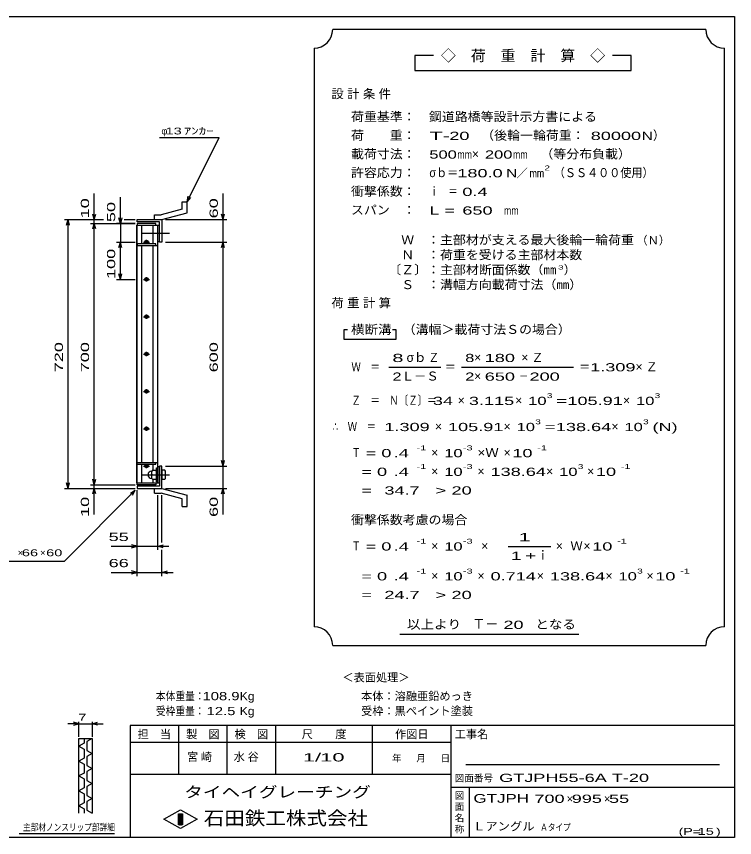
# Model space of a CAD drawing. Units: millimetres, scale not verified. Extents: x -1820 to 1731, y -1282 to 1054.
# Drawn here: x -194 to 1731, y -1146 to 1054 of the extents above; entities that cross this region are included whole.
import ezdxf
from ezdxf.enums import TextEntityAlignment as Align

# ---------------------------------------------------------------- set-up
doc = ezdxf.new("R2010")
doc.units = ezdxf.units.MM
doc.header["$LTSCALE"] = 10
doc.linetypes.add('CHAIN', pattern=[18.5, 12, -1.5, 3.5, -1.5])
for name, color, linetype, lineweight in [('0_2', 150, 'Continuous', 25), ('16', 3, 'Continuous', 25), ('19', 6, 'Continuous', 25), ('22', 4, 'Continuous', 25), ('24', 2, 'Continuous', 25), ('32', 4, 'Continuous', 25)]:
    doc.layers.add(name, color=color, linetype=linetype, lineweight=lineweight)
doc.styles.add('ベクトル', font='')
doc.styles.get('ベクトル').set_extended_font_data('ベクトル')

msp = doc.modelspace()

# ---------------------------------------------------------------- linework, layer by layer
at = {"layer": '0_2'}
for p, q in [((-1729, 1053.5), (1731, 1053.5)), ((1731, 1053.5), (1731, -1146.5)), ((1731, -846.5), (111, -846.5)), ((111, -846.5), (111, -1146.5)), ((241, -846.5), (241, -976.5)), ((371, -976.5), (371, -846.5)), ((501, -846.5), (501, -976.5)), ((761, -976.5), (761, -846.5)), ((971, -846.5), (971, -1146.5)), ((971, -891.5), (111, -891.5)), ((1691, -951.5), (1011, -951.5)), ((111, -976.5), (971, -976.5)), ((971, -1011.5), (1731, -1011.5)), ((1021, -1146.5), (1021, -1011.5)), ((201, -1097.5), (246, -1072.5)), ((246, -1072.5), (291, -1097.5)), ((246, -1122.5), (201, -1097.5)), ((241, -1082.5), (251, -1082.5)), ((241, -1112.5), (241, -1082.5)), ((241, -1082.5), (243, -1082.5)), ((243, -1082.5), (243, -1112.5)), ((245, -1112.5), (245, -1082.5)), ((245, -1082.5), (247, -1082.5)), ((291, -1097.5), (246, -1122.5)), ((247, -1082.5), (247, -1112.5)), ((249, -1112.5), (249, -1082.5)), ((249, -1082.5), (251, -1082.5)), ((251, -1082.5), (251, -1112.5)), ((251, -1082.5), (251, -1112.5)), ((251, -1112.5), (241, -1112.5)), ((243, -1112.5), (245, -1112.5)), ((247, -1112.5), (249, -1112.5)), ((1731, -1146.5), (-1729, -1146.5))]:
    msp.add_line(p, q, dxfattribs=at)
at = {"layer": '16'}
for p, q in [((129.3, -196.5), (129.3, 494.5)), ((129.3, 494.5), (130, 494.5)), ((180, 499), (130, 499)), ((130, 499), (130, 494.5)), ((130, 494.5), (180, 494.5)), ((130, -196.5), (130, 494.5)), ((130, 494.5), (185, 494.5)), ((142.5, 444.5), (142.5, 494.5)), ((172.5, 444.5), (172.5, 494.5)), ((180, 494.5), (180, 499)), ((185, -196.5), (185, 494.5)), ((185, 494.5), (190, 494.5)), ((190, 450.5), (190, 494.5)), ((130, 444.5), (130, 440)), ((180, 444.5), (130, 444.5)), ((130, 440), (185, 440)), ((142.5, -142), (142.5, 440)), ((147, 449), (163, 449)), ((153, 452), (157, 452)), ((153, 446), (157, 446)), ((155, 444.5), (155, 455)), ((172.5, -142), (172.5, 440)), ((180, 440), (180, 444.5)), ((185, 450.5), (190, 450.5)), ((153, 352), (157, 352)), ((155, 343), (155, 355)), ((147, 349), (163, 349)), ((153, 346), (157, 346)), ((147, 249), (163, 249)), ((153, 252), (157, 252)), ((153, 246), (157, 246)), ((155, 243), (155, 255)), ((155, 143), (155, 155)), ((147, 149), (163, 149)), ((153, 152), (157, 152)), ((153, 146), (157, 146)), ((147, 49), (163, 49)), ((153, 52), (157, 52)), ((153, 46), (157, 46)), ((155, 43), (155, 55)), ((147, -51), (163, -51)), ((153, -48), (157, -48)), ((153, -54), (157, -54)), ((155, -57), (155, -45)), ((130, -146.5), (130, -142)), ((130, -142), (185, -142)), ((130, -146.5), (180, -146.5)), ((142.5, -196.5), (142.5, -146.5)), ((147, -151), (163, -151)), ((153, -148), (157, -148)), ((153, -154), (157, -154)), ((155, -157), (155, -146.5)), ((172.5, -161.5), (172.5, -146.5)), ((180, -146.5), (180, -142)), ((185, -152.5), (190, -152.5)), ((190, -196.5), (190, -152.5)), ((171, -162.5), (169, -164.5)), ((169, -184.5), (169, -164.5)), ((171, -174.5), (169, -172.5)), ((171, -174.5), (169, -176.5)), ((171, -162.5), (180, -162.5)), ((171, -174.5), (180, -174.5)), ((182, -164.5), (180, -162.5)), ((180, -174.5), (182, -172.5)), ((182, -176.5), (180, -174.5)), ((182, -193), (182, -156)), ((182, -156), (185, -156)), ((185, -193), (185, -156)), ((129.3, -196.5), (130, -196.5)), ((130, -196.5), (180, -196.5)), ((130, -201), (130, -196.5)), ((130, -196.5), (185, -196.5)), ((169, -184.5), (171, -186.5)), ((171, -186.5), (180, -186.5)), ((172.5, -196.5), (172.5, -187.5)), ((180, -186.5), (182, -184.5)), ((180, -196.5), (180, -201)), ((182, -193), (185, -193)), ((185, -196.5), (190, -196.5)), ((180, -201), (130, -201))]:
    msp.add_line(p, q, dxfattribs=at)
at = {"layer": '16', "linetype": 'CHAIN'}
for p, q in [((142, 472.5), (217, 472.5)), ((142, -174.5), (217, -174.5))]:
    msp.add_line(p, q, dxfattribs=at)
at = {"layer": '16'}
for centre, radius, start, end in [((153, 449), 3, 90, 270), ((155, 449), 4, 46.6, 133.4), ((155, 449), 4, 226.6, 313.4), ((157, 449), 3, 270, 90), ((153, 349), 3, 90, 270), ((155, 349), 4, 46.6, 133.4), ((157, 349), 3, 270, 90), ((155, 349), 4, 226.6, 313.4), ((153, 249), 3, 90, 270), ((155, 249), 4, 46.6, 133.4), ((155, 249), 4, 226.6, 313.4), ((157, 249), 3, 270, 90), ((153, 149), 3, 90, 270), ((155, 149), 4, 46.6, 133.4), ((155, 149), 4, 226.6, 313.4), ((157, 149), 3, 270, 90), ((153, 49), 3, 90, 270), ((155, 49), 4, 46.6, 133.4), ((155, 49), 4, 226.6, 313.4), ((157, 49), 3, 270, 90), ((153, -51), 3, 90, 270), ((155, -51), 4, 46.6, 133.4), ((155, -51), 4, 226.6, 313.4), ((157, -51), 3, 270, 90), ((153, -151), 3, 90, 270), ((155, -151), 4, 46.6, 133.4), ((155, -151), 4, 226.6, 313.4), ((157, -151), 3, 270, 90), ((169, -174.5), 10, 90, 270)]:
    msp.add_arc(centre, radius, start, end, dxfattribs=at)
at = {"layer": '19'}
for p, q in [((250.6, 557.1), (263.6, 557.1)), ((250.6, 537.1), (250.6, 557.1)), ((263.6, 527.1), (263.6, 557.1)), ((250.6, 537.1), (194.3, 522)), ((130, 503), (130, 509)), ((130, 509), (196, 509)), ((176, 522), (194.3, 522)), ((176, 509), (176, 522)), ((176, 509), (196, 509)), ((196, 509), (263.6, 527.1)), ((196, 509), (196, 449)), ((190, 503), (130, 503)), ((190, 449), (190, 503)), ((196, 449), (190, 449)), ((196, -151), (190, -151)), ((190, -151), (190, -205)), ((196, -211), (196, -151)), ((204, -162.5), (196, -162.5)), ((196, -162.5), (196, -186.5)), ((196, -174.5), (204, -174.5)), ((206, -164.5), (204, -162.5)), ((206, -172.5), (204, -174.5)), ((204, -174.5), (206, -176.5)), ((206, -184.5), (206, -164.5)), ((196, -186.5), (204, -186.5)), ((204, -186.5), (206, -184.5)), ((130, -205), (130, -211)), ((190, -205), (130, -205)), ((130, -211), (196, -211)), ((176, -211), (196, -211)), ((176, -224), (176, -211)), ((196, -211), (263.6, -229.1)), ((176, -224), (194.3, -224)), ((250.6, -239.1), (194.3, -224)), ((250.6, -259.1), (250.6, -239.1)), ((263.6, -259.1), (263.6, -229.1)), ((250.6, -259.1), (263.6, -259.1))]:
    msp.add_line(p, q, dxfattribs=at)
at = {"layer": '22'}
for p, q in [((190, 729), (350, 729)), ((264, 557), (350, 729)), ((15, 509), (15, 579)), ((360, 509), (360, 579)), ((85, 499), (85, 569)), ((264, 557), (267, 571.6)), ((264, 557), (274, 568)), ((-65, 509), (40, 509)), ((-59, 494), (-55, 509)), ((-51, 494), (-55, 509)), ((-55, -211), (-55, 509)), ((5, 509), (40, 509)), ((15, 509), (11, 524)), ((15, 509), (19, 524)), ((15, 499), (15, 509)), ((85, 499), (81, 514)), ((89, 514), (85, 499)), ((95, 509), (125, 509)), ((95, 509), (125, 509)), ((206, 509), (370, 509)), ((360, 509), (356, 524)), ((360, 509), (364, 524)), ((360, 449), (360, 509)), ((5, 499), (125, 499)), ((11, 484), (15, 499)), ((19, 484), (15, 499)), ((15, -201), (15, 499)), ((125, 499), (75, 499)), ((85, 499), (85, 449)), ((75, 449), (125, 449)), ((81, 434), (85, 449)), ((89, 434), (85, 449)), ((85, 349), (85, 449)), ((206, 449), (370, 449)), ((356, 434), (360, 449)), ((364, 434), (360, 449)), ((360, -151), (360, 449)), ((85, 349), (81, 364)), ((85, 349), (89, 364)), ((75, 349), (125, 349)), ((206, -151), (370, -151)), ((360, -151), (356, -136)), ((360, -151), (364, -136)), ((360, -211), (360, -151)), ((-55, -211), (-59, -196)), ((-55, -211), (-51, -196)), ((15, -201), (11, -186)), ((15, -201), (19, -186)), ((-65, -211), (125, -211)), ((-65, -406), (125, -216)), ((5, -201), (125, -201)), ((5, -211), (125, -211)), ((11, -226), (15, -211)), ((15, -211), (15, -201)), ((19, -226), (15, -211)), ((15, -281), (15, -211)), ((112, -224), (125, -216)), ((117, -229), (125, -216)), ((130, -376), (130, -216)), ((130, -446), (130, -216)), ((206, -211), (370, -211)), ((356, -226), (360, -211)), ((364, -226), (360, -211)), ((360, -281), (360, -211)), ((185, -376), (185, -229)), ((196, -356), (196, -229)), ((60, -366), (130, -366)), ((130, -366), (115, -362)), ((115, -370), (130, -366)), ((130, -366), (185, -366)), ((185, -366), (200, -362)), ((200, -370), (185, -366)), ((185, -366), (215, -366)), ((196, -446), (196, -376)), ((-265, -406), (-65, -406)), ((60, -436), (130, -436)), ((130, -436), (115, -432)), ((115, -440), (130, -436)), ((130, -436), (196, -436)), ((196, -436), (211, -432)), ((211, -440), (196, -436)), ((196, -436), (226, -436))]:
    msp.add_line(p, q, dxfattribs=at)
at = {"layer": '24', "color": 4}
for p, q in [((1654, 1018.5), (654, 1018.5)), ((604, 968.5), (604, -581.5)), ((1704, -581.5), (1704, 968.5)), ((924, 948.5), (874, 948.5)), ((874, 948.5), (874, 908.5)), ((1454, 948.5), (1404, 948.5)), ((1454, 908.5), (1454, 948.5)), ((874, 908.5), (1454, 908.5)), ((694, 213.5), (684, 213.5)), ((684, 213.5), (684, 188.5)), ((824, 213.5), (814, 213.5)), ((824, 188.5), (824, 213.5)), ((684, 188.5), (824, 188.5)), ((804, 113.5), (944, 113.5)), ((999, 113.5), (1299, 113.5)), ((1124, -366.5), (1239, -366.5)), ((834, -601.5), (1314, -601.5)), ((654, -631.5), (1654, -631.5))]:
    msp.add_line(p, q, dxfattribs=at)
for centre, start, end in [((604, 1018.5), 270, 0), ((1704, 1018.5), 180, 270), ((604, -631.5), 0, 90), ((1704, -631.5), 90, 180)]:
    msp.add_arc(centre, 50, start, end, dxfattribs=at)
at = {"layer": '32'}
for p, q in [((-26, -841.5), (-56, -841.5)), ((-26, -841.5), (-41, -837.5)), ((-41, -845.5), (-26, -841.5)), ((-26, -876.5), (-26, -836.5)), ((-26, -841.5), (9, -841.5)), ((9, -836.5), (9, -876.5)), ((9, -841.5), (24, -837.5)), ((24, -845.5), (9, -841.5)), ((9, -841.5), (39, -841.5)), ((-26, -881.5), (9, -881.5)), ((-26, -1081.5), (-26, -881.5)), ((-12, -893.5), (-26, -901.5)), ((-26, -901.5), (-12, -909.5)), ((-12, -881.5), (-12, -893.5)), ((9, -881.5), (-5, -889.5)), ((-5, -889.5), (-5, -913.5)), ((9, -881.5), (9, -1081.5)), ((-12, -909.5), (-12, -933.5)), ((-5, -913.5), (9, -921.5)), ((9, -921.5), (-5, -929.5)), ((-12, -933.5), (-26, -941.5)), ((-26, -941.5), (-12, -949.5)), ((-5, -929.5), (-5, -953.5)), ((-12, -949.5), (-12, -973.5)), ((-5, -953.5), (9, -961.5)), ((9, -961.5), (-5, -969.5)), ((-12, -973.5), (-26, -981.5)), ((-26, -981.5), (-12, -989.5)), ((-12, -989.5), (-12, -1013.5)), ((-5, -969.5), (-5, -993.5)), ((-5, -993.5), (9, -1001.5)), ((9, -1001.5), (-5, -1009.5)), ((-5, -1009.5), (-5, -1033.5)), ((-12, -1013.5), (-26, -1021.5)), ((-26, -1021.5), (-12, -1029.5)), ((-12, -1029.5), (-12, -1053.5)), ((-5, -1033.5), (9, -1041.5)), ((-12, -1053.5), (-26, -1061.5)), ((9, -1041.5), (-5, -1049.5)), ((-5, -1049.5), (-5, -1073.5)), ((-26, -1061.5), (-12, -1069.5)), ((-12, -1069.5), (-12, -1081.5)), ((-5, -1073.5), (9, -1081.5)), ((69, -1136.5), (-186, -1136.5))]:
    msp.add_line(p, q, dxfattribs=at)

# ---------------------------------------------------------------- texts
at = {"layer": '0_2', "style": 'ベクトル'}
for s, height, p in [('担\u3000当', 21.99, (131, -869.5)), ('製\u3000図', 21.99, (261, -869.5)), ('検\u3000図', 21.99, (391, -869.5)), ('尺\u3000\u3000度', 21.99, (571, -869.5)), ('作図日', 21.99, (821, -869.5)), ('工事名', 21.99, (981, -869.5)), ('年', 18.3, (813, -934)), ('月', 18.3, (878, -934)), ('日', 18.3, (943, -934)), ('図面番号', 18.33, (981, -987)), ('図', 18.3, (981, -1034)), ('面', 18.3, (981, -1064)), ('名', 18.3, (981, -1094)), ('称', 18.3, (981, -1124))]:
    msp.add_text(s, height=height, dxfattribs=at).set_placement(p, align=Align.MIDDLE_LEFT)
at = {"layer": '0_2', "color": 222, "style": 'ベクトル'}
for s, height, width, p in [('タイヘイグレーチング', 29.33, 1.25, (256, -1024.5)), ('石田鉄工株式会社', 36.66, 1.1, (308.5, -1094.5))]:
    msp.add_text(s, height=height, dxfattribs=dict(at, width=width)).set_placement(p, align=Align.MIDDLE_LEFT)
at = {"layer": '22', "color": 2, "style": 'ベクトル'}
for s, height, p in [('φ', 18.3, (195, 746.5)), ('×', 18.3, (-190, -383.5)), ('×', 18.3, (-130, -383.5)), ('＜表面処理＞', 21.99, (680, -717.5)), ('本体：', 21.99, (730, -767.5)), ('溶融亜鉛めっき', 21.99, (820, -767.5)), ('受枠：', 21.99, (730, -807.5)), ('黒ペイント塗装', 21.99, (820, -807.5)), ('×', 22, (1281, -1042.5)), ('×', 22, (1381, -1042.5))]:
    msp.add_text(s, height=height, dxfattribs=at).set_placement(p, align=Align.MIDDLE_LEFT)
for s, height, width, p in [(' 13 ', 18.33, 1.6, (195, 746.5)), ('ｱﾝｶｰ', 18.33, 1.6, (255, 746.5)), (' 55 ', 21.99, 1.65, (40, -341)), (' 66 ', 18.33, 1.6, (-190, -383.5)), (' 60 ', 18.33, 1.6, (-125, -383.5)), (' 66 ', 21.99, 1.65, (40, -411)), ('本体重量：', 21.99, 0.85, (180, -767.5)), ('108.9', 21.99, 1.35, (305, -767.5)), ('Kg', 21.99, 1.1, (405, -767.5)), ('受枠重量：', 21.99, 0.85, (180, -807.5)), (' 12.5', 21.99, 1.35, (305, -807.5)), ('Kg', 21.99, 1.1, (405, -807.5)), ('1/', 21.99, 2, (574, -931.5)), (' 10 ', 21.99, 2, (604, -931.5)), ('GTJPH55-6A T-20                  ', 21.99, 1.65, (1100, -986.5)), ('GTJPH', 23.46, 1.45, (1031, -1041.5)), (' 700 ', 21.99, 1.65, (1181, -1042.5)), (' 995 ', 21.99, 1.65, (1281, -1042.5)), (' 55 ', 21.99, 1.65, (1381, -1042.5)), ('Ｌアングル', 21.99, 1.1, (1030, -1116.5)), ('Ａタイプ', 18.33, 0.8, (1210, -1119)), ('(P=', 18.33, 1.55, (1581, -1130)), (' 15 ', 18.33, 1.6, (1621, -1130)), (')', 18.3, 1.6, (1681, -1130))]:
    msp.add_text(s, height=height, dxfattribs=dict(at, width=width)).set_placement(p, align=Align.MIDDLE_LEFT)
at = {"layer": '22', "color": 2, "style": 'ベクトル', "width": 1.65}
for s, p in [(' 10 ', (-10, 499)), (' 50 ', (60, 489)), (' 60 ', (335, 499)), (' 100 ', (60, 336.5)), (' 720 ', (-80, 86.5)), (' 700 ', (-10, 86.5)), (' 600 ', (335, 86.5)), (' 10 ', (-10, -301)), (' 60 ', (335, -301))]:
    msp.add_text(s, height=21.99, rotation=90, dxfattribs=at).set_placement(p, align=Align.MIDDLE_LEFT)
at = {"layer": '22', "color": 2, "char_height": 21.99, "attachment_point": 4, "style": 'ベクトル'}
for s, insert in [('\\T1.25;宮崎\u3000', (263.5, -931.5)), ('\\T1.25;水谷\u3000', (388.5, -931.5))]:
    msp.add_mtext(s, dxfattribs=dict(at, insert=insert))
at = {"layer": '24', "style": 'ベクトル'}
for s, height, p in [('◇\u3000荷\u3000重\u3000計\u3000算\u3000◇', 29.33, (944, 948.5)), ('）', 24.2, (1512, 735)), ('×', 24.2, (1027, 685)), ('／', 22, (1146.5, 633.5)), ('（Ｎ）', 21.99, (1468, 453.5)), ('）', 24.2, (1273, 375)), ('σｂ', 24.19, (852, 140)), ('×', 24.2, (1033, 140)), ('Ｌ－Ｓ', 24.19, (839, 90)), ('×', 24.2, (1033, 90)), ('×', 24.2, (989, 25)), ('×', 24.2, (1143, 25)), ('×', 24.2, (1432, 25)), ('×', 24.2, (928, -45)), ('×', 24.2, (1112, -45)), ('×', 24.2, (1401, -45)), ('×', 24.2, (918, -115)), ('×', 24.2, (1112, -115)), ('×', 24.2, (918, -165)), ('×', 24.2, (1042, -165)), ('×', 24.2, (1226, -165)), ('×', 24.2, (1336, -165)), ('×', 24.2, (918, -365)), ('×', 24.2, (1052, -365)), ('×', 24.2, (1252, -365)), ('Ｗ', 24.2, (1291, -365)), ('×', 24.2, (1326, -365)), ('ｉ', 24.2, (1200.5, -390)), ('×', 24.2, (918, -445)), ('×', 24.2, (1042, -445)), ('×', 24.2, (1201, -445)), ('×', 24.2, (1385, -445)), ('×', 24.2, (1495, -445)), ('Ｔ－', 25.66, (1028, -574))]:
    msp.add_text(s, height=height, dxfattribs=at).set_placement(p, align=Align.MIDDLE_LEFT)
for s, height, width, p in [('荷重基準：\u3000', 24.19, 1.05, (703, 785)), ('鋼道路橋等設計示方書による', 24.19, 1.05, (912, 785)), ('荷\u3000\u3000重：\u3000', 24.19, 1.05, (703, 735)), ('（後輪一輪荷重：', 24.19, 1.05, (1052, 735)), ('T-', 21.99, 2, (913, 733.5)), (' 20 ', 21.99, 1.65, (953, 733.5)), (' 80000', 21.99, 1.65, (1332, 733.5)), ('N', 22, 1.4, (1482, 733.5)), ('載荷寸法：\u3000', 24.19, 1.05, (703, 685)), ('500', 21.99, 1.5, (913, 683.5)), ('mm', 21.99, 0.8, (988, 683.5)), ('200', 21.99, 1.5, (1062, 683.5)), ('mm', 21.99, 0.8, (1137, 683.5)), ('\u3000（等分布負載）', 24.19, 1.05, (1176, 685)), ('許容応力：\u3000', 24.19, 1.05, (703, 635)), ('σｂ＝', 24.19, 0.9, (913, 635)), ('180.0', 21.99, 1.65, (988, 633.5)), ('N', 22, 1.4, (1119, 633.5)), ('mm', 21.99, 0.8, (1181.5, 633.5)), ('2', 13.2, 1.5, (1221.5, 647.5)), ('（ＳＳ４００使用）', 24.19, 0.9, (1246.5, 635)), ('衝撃係数：\u3000', 24.19, 1.05, (703, 585)), ('ｉ\u3000＝', 24.19, 0.75, (913, 585)), (' 0.4', 21.99, 1.65, (988, 583.5)), ('スパン\u3000：\u3000', 24.19, 1.05, (703, 535)), ('L =', 21.99, 1.65, (913, 533.5)), (' 650 ', 21.99, 1.65, (988, 533.5)), ('mm', 21.99, 0.8, (1113, 533.5)), ('\u3000Ｗ\u3000：主部材が支える最大後輪一輪荷重', 24.19, 1.05, (803, 455)), ('\u3000Ｎ\u3000：荷重を受ける主部材本数', 24.19, 1.05, (803, 415)), ('〔Ｚ〕：主部材断面係数（㎜', 24.19, 1.05, (803, 375)), ('3', 11, 1.8, (1258, 381)), ('\u3000Ｓ\u3000：溝幅方向載荷寸法（㎜）', 24.19, 1.05, (803, 335)), ('横断溝', 24.19, 1.1, (703, 215)), ('\u3000（溝幅＞載荷寸法Ｓの場合）', 24.19, 1.05, (807, 215)), ('8', 22, 1.8, (814, 138.5)), ('Ｚ', 24.2, 0.9, (910, 140)), ('8', 22, 1.5, (1009, 138.5)), (' 180 ', 21.99, 1.65, (1048, 138.5)), ('Ｗ\u3000＝', 24.19, 0.75, (704, 115)), ('＝', 24.2, 0.9, (954, 115)), ('＝', 24.2, 0.9, (1314, 115)), ('1.309', 21.99, 1.65, (1344, 113.5)), ('2', 22, 1.5, (814, 88.5)), ('2', 22, 1.5, (1009, 88.5)), (' 650 ', 21.99, 1.65, (1048, 88.5)), ('－', 24.2, 0.75, (1153, 90)), (' 200 ', 21.99, 1.65, (1168, 88.5)), ('3', 13.2, 1.5, (1228, 37.5)), ('3', 13.2, 1.5, (1517, 37.5)), ('Ｚ\u3000＝\u3000Ｎ〔Ｚ〕＝', 24.19, 0.75, (704, 25)), (' 34 ', 21.99, 1.65, (909, 23.5)), ('3.115', 21.99, 1.65, (1019, 23.5)), ('10', 21.99, 1.5, (1178, 23.5)), ('=', 22, 1.7, (1253, 23.5)), ('105.91', 21.99, 1.65, (1283, 23.5)), ('10', 21.99, 1.5, (1467, 23.5)), ('∴\u3000Ｗ\u3000＝', 24.19, 0.75, (654, -45)), (' 1.309', 21.99, 1.65, (779, -46.5)), ('105.91', 21.99, 1.65, (963, -46.5)), ('10', 21.99, 1.5, (1147, -46.5)), ('3', 13.2, 1.5, (1197, -32.5)), ('=', 22, 1.7, (1222, -46.5)), ('138.64', 21.99, 1.65, (1252, -46.5)), ('10', 21.99, 1.5, (1436, -46.5)), ('3', 13.2, 1.5, (1486, -32.5)), ('(N)', 21.99, 1.65, (1511, -46.5)), ('Ｔ', 24.2, 0.75, (704, -115)), (' = 0', 21.99, 1.65, (729, -116.5)), (' .4 ', 21.99, 1.65, (804, -116.5)), ('-1', 13.2, 1.65, (879, -102.5)), ('10', 21.99, 1.5, (953, -116.5)), ('-3', 13.2, 1.65, (1003, -102.5)), ('×Ｗ', 24.19, 1.1, (1042, -115)), (' 10 ', 21.99, 1.65, (1122, -116.5)), ('-1', 13.2, 1.65, (1202, -102.5)), ('-1', 13.2, 1.65, (879, -152.5)), ('-3', 13.2, 1.65, (1003, -152.5)), ('3', 13.2, 1.5, (1311, -152.5)), ('-1', 13.2, 1.65, (1426, -152.5)), ('  = 0', 21.99, 1.65, (704, -166.5)), (' .4 ', 21.99, 1.65, (804, -166.5)), ('10', 21.99, 1.5, (953, -166.5)), ('138.64', 21.99, 1.65, (1077, -166.5)), ('10', 21.99, 1.5, (1261, -166.5)), (' 10 ', 21.99, 1.65, (1346, -166.5)), ('  =', 21.99, 1.65, (704, -216.5)), (' 34.7', 21.99, 1.65, (779, -216.5)), ('>', 22, 1.7, (929, -216.5)), (' 20 ', 21.99, 1.65, (959, -216.5)), ('衝撃係数考慮の場合', 24.19, 1.05, (703, -295)), ('-1', 13.2, 1.65, (879, -352.5)), ('-3', 13.2, 1.65, (1003, -352.5)), ('-1', 13.2, 1.65, (1416, -352.5)), ('Ｔ', 24.2, 0.75, (704, -365)), (' = 0', 21.99, 1.65, (729, -366.5)), (' .4 ', 21.99, 1.65, (804, -366.5)), ('10', 21.99, 1.5, (953, -366.5)), (' 10 ', 21.99, 1.65, (1336, -366.5)), ('  = 0', 21.99, 1.65, (704, -446.5)), (' .4 ', 21.99, 1.65, (804, -446.5)), ('-1', 13.2, 1.65, (879, -432.5)), ('10', 21.99, 1.5, (953, -446.5)), ('-3', 13.2, 1.65, (1003, -432.5)), ('0.714', 21.99, 1.65, (1077, -446.5)), ('138.64', 21.99, 1.65, (1236, -446.5)), ('10', 21.99, 1.5, (1420, -446.5)), ('3', 13.2, 1.5, (1470, -432.5)), (' 10 ', 21.99, 1.65, (1505, -446.5)), ('-1', 13.2, 1.65, (1585, -432.5)), ('  =', 21.99, 1.65, (704, -496.5)), (' 24.7', 21.99, 1.65, (779, -496.5)), ('>', 22, 1.7, (929, -496.5)), (' 20 ', 21.99, 1.65, (959, -496.5)), ('以上より\u3000', 24.19, 1.1, (853, -575)), (' 20 ', 21.99, 1.65, (1098, -576.5)), ('となる', 24.19, 1.1, (1197, -575))]:
    msp.add_text(s, height=height, dxfattribs=dict(at, width=width)).set_placement(p, align=Align.MIDDLE_LEFT)
at = {"layer": '24', "attachment_point": 4, "style": 'ベクトル'}
for s, insert, char_height in [('\\T1.28;設計条件', (650.5, 845), 24.19), ('\\T1.28;荷重計算', (650.5, 285), 24.19), ('\\T1.42;×Ｚ', (1159.5, 140), 24.19), ('\\T1.42;×Ｚ', (1465.5, 115), 24.19), ('\\T1.25;\\W2;\\~1\\~', (1131.5, -341.5), 21.99), ('\\T1.33;\\W1.75;1+', (1131.5, -391.5), 21.99)]:
    msp.add_mtext(s, dxfattribs=dict(at, insert=insert, char_height=char_height))
at = {"layer": '32', "color": 2, "style": 'ベクトル'}
for s, width, p in [(' 7 ', 1.6, (-38.5, -824)), ('主部材ノンスリップ部詳細', 0.8, (-176, -1119))]:
    msp.add_text(s, height=18.33, dxfattribs=dict(at, width=width)).set_placement(p, align=Align.MIDDLE_LEFT)

doc.saveas('drawing.dxf')
